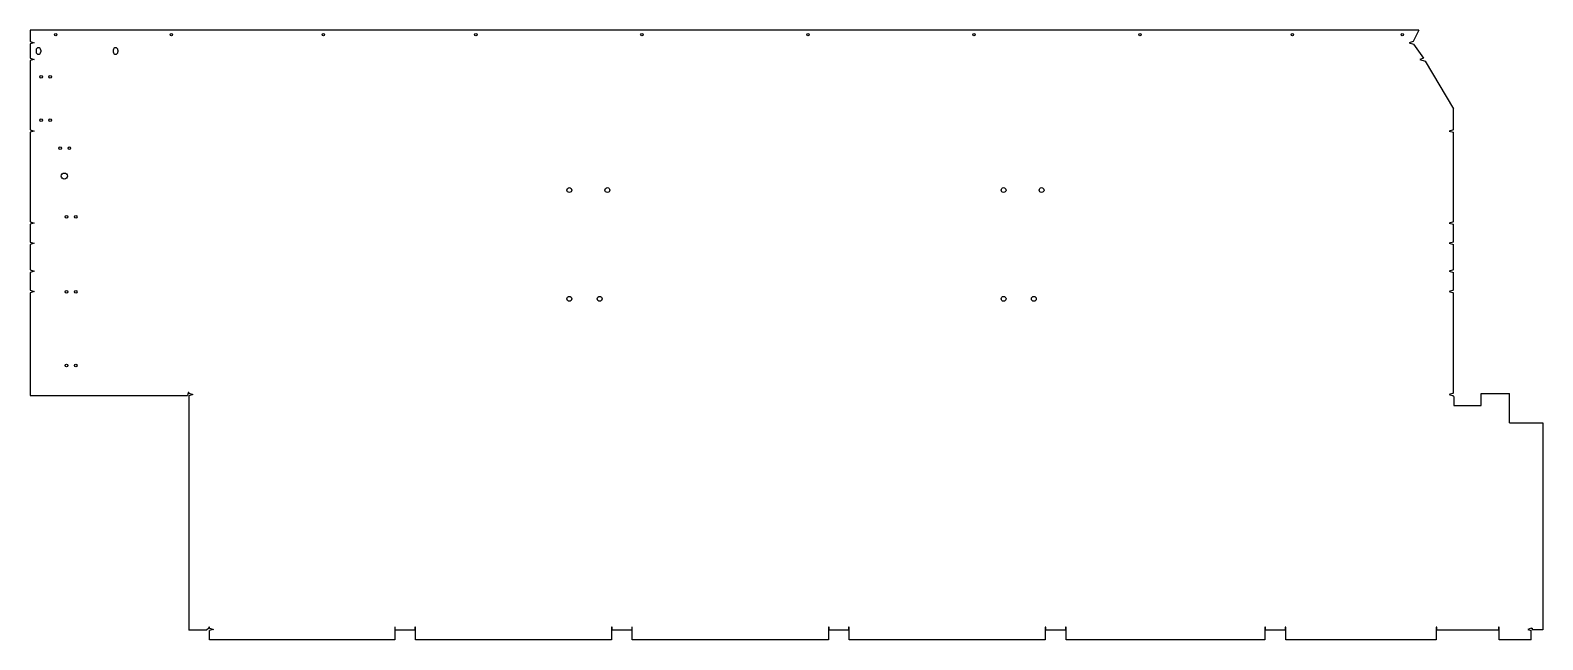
# Model space of a CAD drawing. Extents: x 6 to 3725, y 4 to 1501.
import ezdxf

# ---------------------------------------------------------------- set-up
doc = ezdxf.new("R2010")
doc.units = 0
doc.layers.get('0').update_dxf_attribs({"linetype": 'CONTINUOUS'})

msp = doc.modelspace()

# ---------------------------------------------------------------- linework, layer by layer
for p, q in [((5.7, 1501.3), (5.7, 1473.7)), ((3420.5, 1501.3), (5.7, 1501.3)), ((3420.5, 1501.3), (3406.9, 1473.7)), ((5.7, 1473.7), (15.7, 1470.7)), ((15.7, 1470.7), (5.7, 1467.7)), ((5.7, 1467.7), (5.7, 1432.6)), ((19.9, 1452.6), (19.9, 1448.1)), ((31.4, 1452.6), (31.4, 1448.1)), ((209.9, 1452.6), (209.9, 1448.1)), ((221.4, 1452.6), (221.4, 1448.1)), ((3406.9, 1473.7), (3397.1, 1470.7)), ((3397.1, 1470.7), (3407.7, 1467.5)), ((3407.7, 1467.5), (3432.3, 1432.5)), ((5.7, 1432.6), (15.7, 1429.6)), ((15.7, 1429.6), (5.7, 1426.6)), ((5.7, 1426.6), (5.7, 1256.6)), ((3432.3, 1432.5), (3422.8, 1429.6)), ((3422.8, 1429.6), (3435.9, 1425.7)), ((3435.9, 1425.7), (3505.5, 1308.6)), ((3505.5, 1256.6), (3505.5, 1308.6)), ((5.7, 1256.6), (15.7, 1253.6)), ((15.7, 1253.6), (5.7, 1250.6)), ((5.7, 1250.6), (5.7, 1030.6)), ((3505.5, 1256.6), (3495.5, 1253.6)), ((3495.5, 1253.6), (3505.5, 1250.6)), ((3505.5, 1030.6), (3505.5, 1250.6)), ((5.7, 1030.6), (15.7, 1027.6)), ((15.7, 1027.6), (5.7, 1024.6)), ((5.7, 1024.6), (5.7, 980.8)), ((3505.5, 1030.6), (3495.5, 1027.6)), ((3495.5, 1027.6), (3505.5, 1024.6)), ((3505.5, 980.8), (3505.5, 1024.6)), ((5.7, 980.8), (15.7, 977.8)), ((15.7, 977.8), (5.7, 974.8)), ((5.7, 974.8), (5.7, 912.3)), ((3505.5, 980.8), (3495.5, 977.8)), ((3495.5, 977.8), (3505.5, 974.8)), ((3505.5, 912.3), (3505.5, 974.8)), ((5.7, 912.3), (15.7, 909.3)), ((15.7, 909.3), (5.7, 906.3)), ((5.7, 906.3), (5.7, 862.5)), ((3505.5, 912.3), (3495.5, 909.3)), ((3495.5, 909.3), (3505.5, 906.3)), ((3505.5, 862.5), (3505.5, 906.3)), ((5.7, 862.5), (15.7, 859.5)), ((15.7, 859.5), (5.7, 856.5)), ((5.7, 856.5), (5.7, 603.9)), ((3505.5, 862.5), (3495.5, 859.5)), ((3495.5, 859.5), (3505.5, 856.5)), ((3505.5, 609.4), (3505.5, 856.5)), ((5.7, 603.9), (392.5, 603.9)), ((394.2, 611.4), (392.5, 603.9)), ((395.7, 611.4), (394.2, 611.4)), ((395.7, 611.4), (395.7, 609.4)), ((395.7, 609.4), (405.7, 606.4)), ((405.7, 606.4), (395.7, 603.4)), ((395.7, 603.4), (395.7, 26.9)), ((3505.5, 609.4), (3495.5, 606.4)), ((3495.5, 606.4), (3505.5, 603.4)), ((3505.5, 601.4), (3505.5, 603.4)), ((3505.5, 601.4), (3507, 601.4)), ((3507, 601.4), (3507, 579.6)), ((3574, 608.9), (3643.3, 608.9)), ((3574, 579.6), (3574, 608.9)), ((3643.3, 536.9), (3643.3, 608.9)), ((3507, 579.6), (3574, 579.6)), ((3643.3, 536.9), (3725.3, 536.9)), ((3725.3, 536.9), (3725.3, 28.1)), ((439.2, 26.9), (395.7, 26.9)), ((445.2, 32.5), (439.2, 26.9)), ((446.7, 34.4), (445.2, 34.4)), ((445.2, 34.4), (445.2, 32.5)), ((446.7, 32.3), (446.7, 34.4)), ((446.7, 32.3), (456.7, 29.3)), ((456.7, 29.3), (446.7, 26.3)), ((446.7, 3.8), (446.7, 26.3)), ((902, 3.8), (446.7, 3.8)), ((903.5, 34.4), (902, 34.4)), ((902, 34.4), (902, 3.8)), ((903.5, 26.9), (903.5, 34.4)), ((951.5, 26.9), (903.5, 26.9)), ((953, 34.4), (951.5, 34.4)), ((951.5, 34.4), (951.5, 26.9)), ((953, 3.8), (953, 34.4)), ((1435.3, 3.8), (953, 3.8)), ((1436.8, 34.4), (1435.3, 34.4)), ((1435.3, 34.4), (1435.3, 3.8)), ((1436.8, 26.9), (1436.8, 34.4)), ((1484.8, 26.9), (1436.8, 26.9)), ((1486.3, 34.4), (1484.8, 34.4)), ((1484.8, 34.4), (1484.8, 26.9)), ((1486.3, 3.8), (1486.3, 34.4)), ((1968.6, 3.8), (1486.3, 3.8)), ((1970.1, 34.4), (1968.6, 34.4)), ((1968.6, 34.4), (1968.6, 3.8)), ((1970.1, 26.9), (1970.1, 34.4)), ((2018.1, 26.9), (1970.1, 26.9)), ((2019.6, 34.4), (2018.1, 34.4)), ((2018.1, 34.4), (2018.1, 26.9)), ((2019.6, 3.8), (2019.6, 34.4)), ((2501.9, 3.8), (2019.6, 3.8)), ((2503.4, 34.4), (2501.9, 34.4)), ((2501.9, 34.4), (2501.9, 3.8)), ((2503.4, 26.9), (2503.4, 34.4)), ((2551.4, 26.9), (2503.4, 26.9)), ((2552.9, 34.4), (2551.4, 34.4)), ((2551.4, 34.4), (2551.4, 26.9)), ((2552.9, 3.8), (2552.9, 34.4)), ((3042.2, 3.8), (2552.9, 3.8)), ((3043.7, 34.4), (3042.2, 34.4)), ((3042.2, 34.4), (3042.2, 3.8)), ((3043.7, 26.9), (3043.7, 34.4)), ((3091.7, 26.9), (3043.7, 26.9)), ((3093.2, 34.4), (3091.7, 34.4)), ((3091.7, 34.4), (3091.7, 26.9)), ((3093.2, 3.8), (3093.2, 34.4)), ((3463, 3.8), (3093.2, 3.8)), ((3464.5, 34.4), (3463, 34.4)), ((3463, 34.4), (3463, 3.8)), ((3464.5, 26.9), (3464.5, 34.4)), ((3616.5, 26.9), (3464.5, 26.9)), ((3618, 34.4), (3616.5, 34.4)), ((3616.5, 34.4), (3616.5, 26.9)), ((3618, 3.8), (3618, 34.4)), ((3696.5, 3.8), (3618, 3.8)), ((3696.5, 32.3), (3688.5, 29.3)), ((3688.5, 29.3), (3696.5, 26.3)), ((3696.5, 32.3), (3699.5, 32.3)), ((3696.5, 3.8), (3696.5, 26.3)), ((3699.5, 32.3), (3699.5, 28.1)), ((3725.3, 28.1), (3699.5, 28.1))]:
    msp.add_line(p, q)
for centre, radius in [((68.2, 1490.3), 3), ((352.9, 1490.3), 3), ((726.5, 1490.3), 3), ((1101.5, 1490.3), 3), ((1509.8, 1490.3), 3), ((1918.1, 1490.3), 3), ((2326.4, 1490.3), 3), ((2734.7, 1490.3), 3), ((3109.7, 1490.3), 3), ((3379.7, 1490.3), 3), ((32.4, 1387.1), 3.25), ((54.9, 1387.1), 3.25), ((32.4, 1280.2), 3.25), ((54.9, 1280.2), 3.25), ((79.3, 1211.6), 3.25), ((101.8, 1211.6), 3.25), ((89.4, 1143), 7.5), ((1331.5, 1108.6), 6), ((1425, 1108.6), 6), ((2399.4, 1108.6), 6), ((2492.8, 1108.6), 6), ((95, 1042.7), 3.25), ((117.5, 1042.7), 3.25), ((95, 858.4), 3.25), ((117.5, 858.4), 3.25), ((1331.5, 841.5), 6), ((1405.9, 841.5), 6), ((2399.4, 841.5), 6), ((2473.8, 841.5), 6), ((95, 677.4), 3.25), ((117.5, 677.4), 3.25)]:
    msp.add_circle(centre, radius)
for centre, start, end in [((25.7, 1452.6), 0, 180), ((215.7, 1452.6), 0, 180), ((25.7, 1448.1), 180, 0), ((215.7, 1448.1), 180, 0)]:
    msp.add_arc(centre, 5.75, start, end)

doc.saveas('drawing.dxf')
